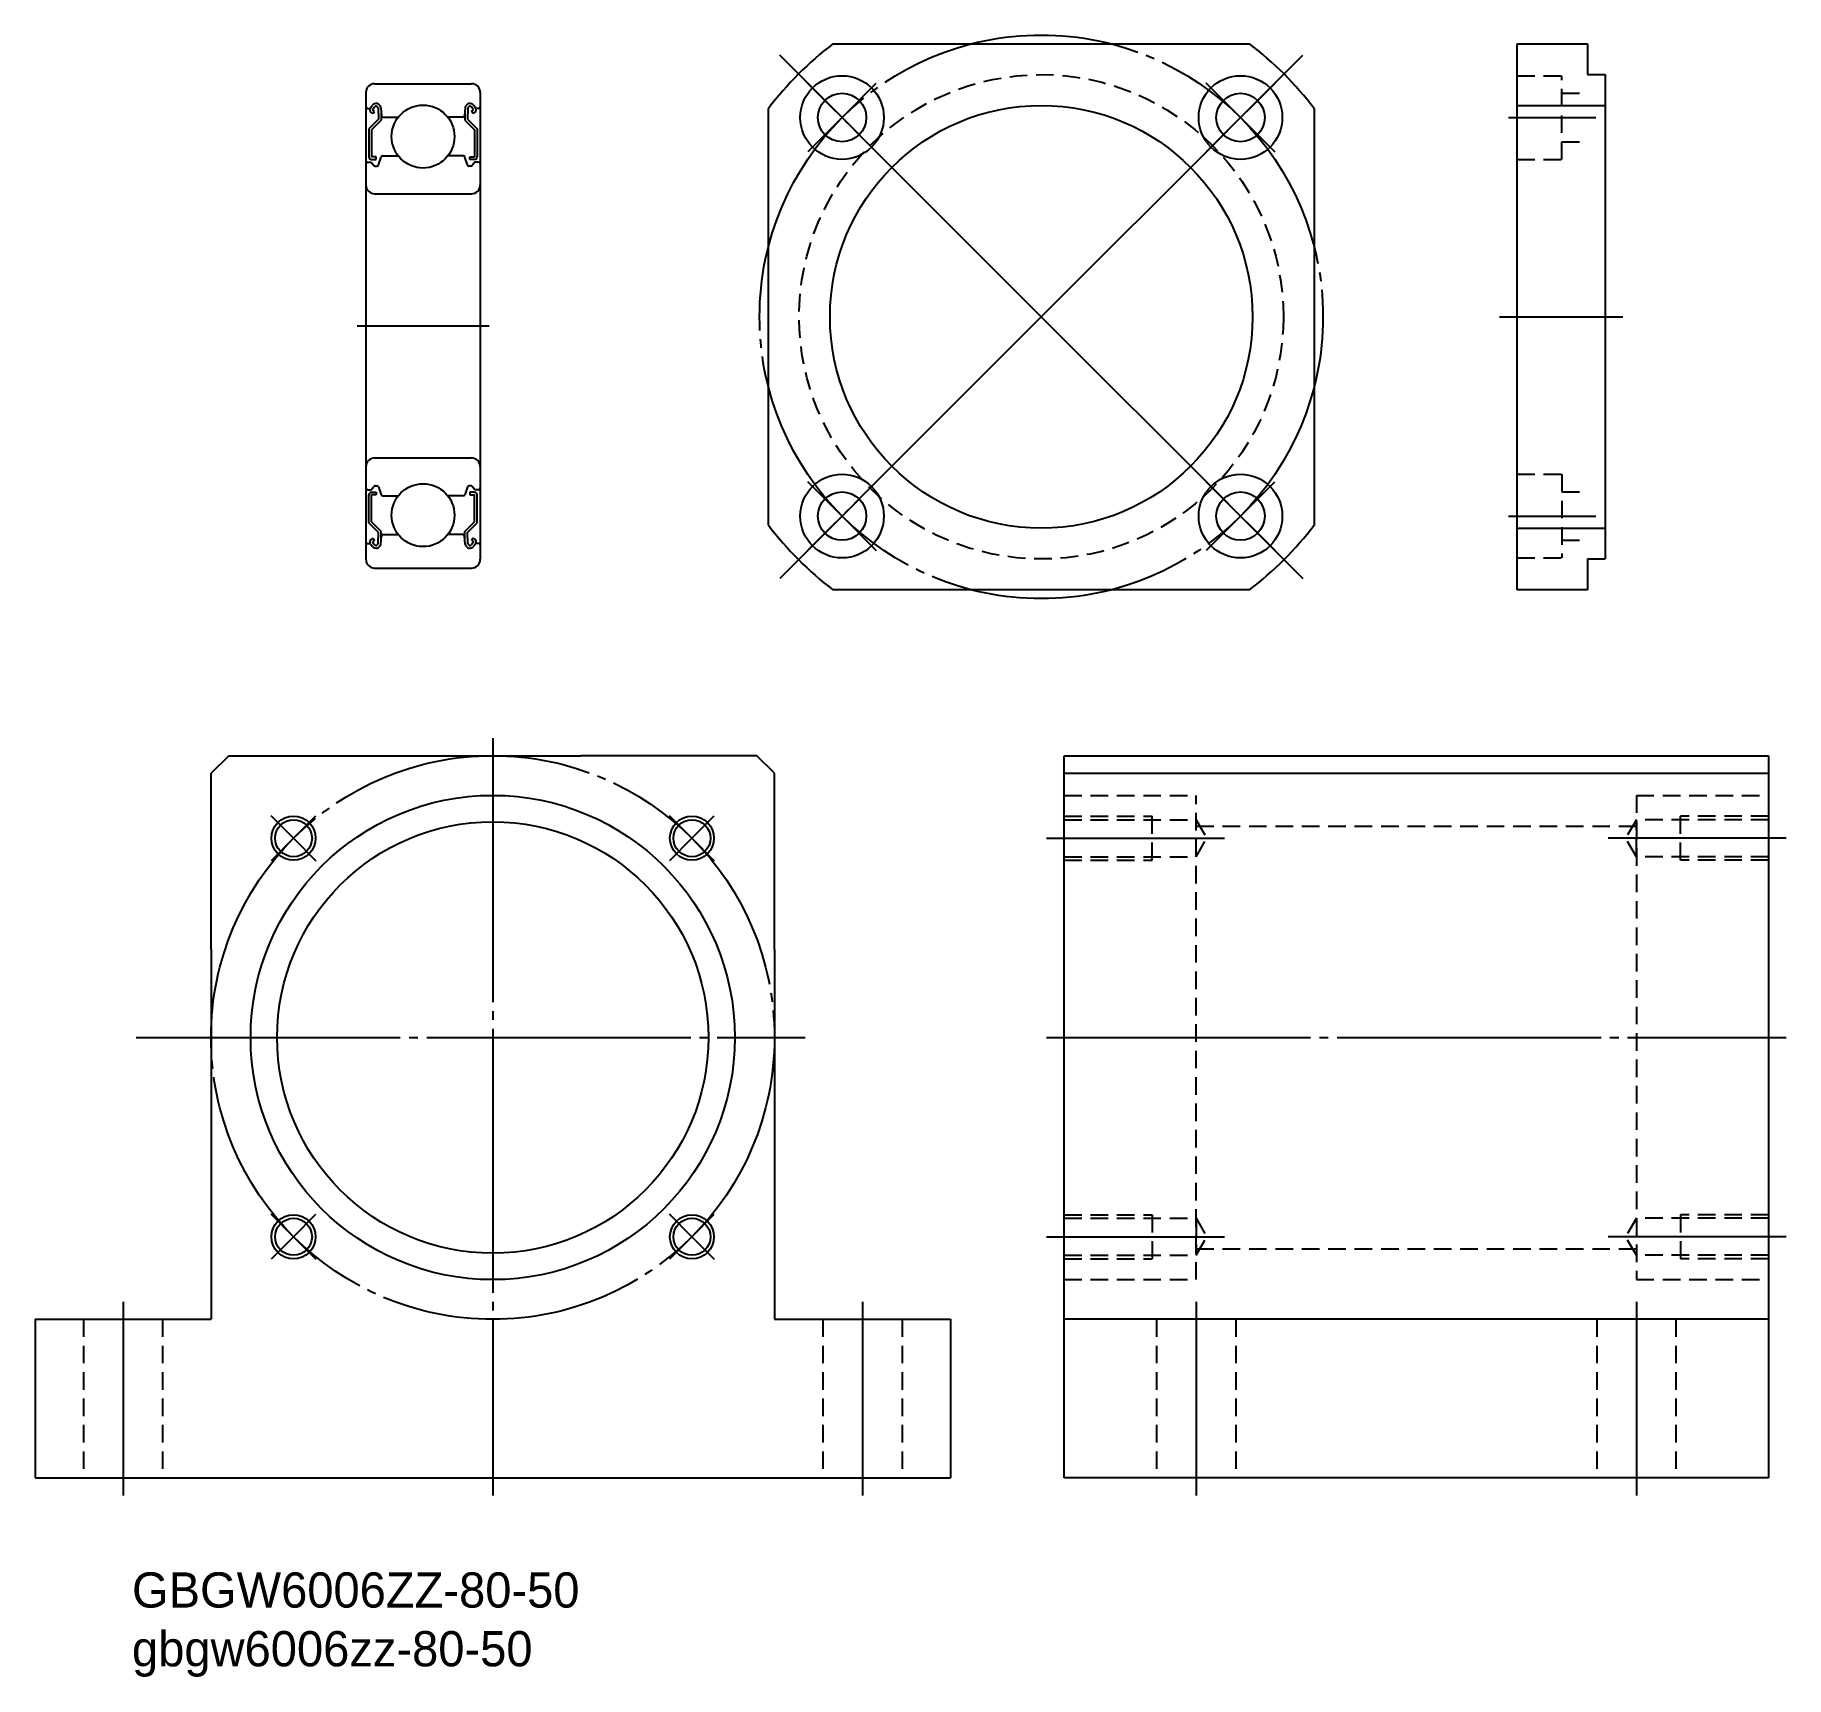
# Model space of a CAD drawing. Extents: x -146 to 53, y -55 to 132.
import ezdxf

# ---------------------------------------------------------------- set-up
doc = ezdxf.new("R2010")
doc.units = 0
doc.linetypes.add('CENTER', pattern=[33, 30, -1, 1, -1])
doc.linetypes.add('DASHED', pattern=[3, 2, -1])
doc.layers.get('0').update_dxf_attribs({"linetype": 'CONTINUOUS'})
doc.layers.add('CENTER', color=1, linetype='CENTER')

# ---------------------------------------------------------------- blocks, each defined once
blk = doc.blocks.new('*U2')
at = {"color": 7, "linetype": 'CONTINUOUS'}
for s, p in [('GBGW6006ZZ-80-50', (-134.62, -46.68)), ('gbgw6006zz-80-50', (-134.62, -53.35))]:
    blk.add_text(s, height=4, dxfattribs=at).set_placement(p)

msp = doc.modelspace()

# ---------------------------------------------------------------- linework, layer by layer
at = {"color": 7, "linetype": 'CONTINUOUS'}
for p, q in [((-54.99, 130.9), (-7.67, 130.9)), ((22.72, 68.9), (22.72, 130.9)), ((22.72, 130.9), (30.72, 130.9)), ((30.72, 130.9), (30.72, 127.4)), ((30.72, 127.4), (32.72, 127.4)), ((32.72, 127.4), (32.72, 72.4)), ((-62.33, 76.24), (-62.33, 123.56)), ((-0.33, 123.56), (-0.33, 76.24)), ((22.72, 123.9), (32.72, 123.9)), ((22.72, 75.9), (32.72, 75.9)), ((30.72, 72.4), (32.72, 72.4)), ((30.72, 72.4), (30.72, 68.9)), ((-7.67, 68.9), (-54.99, 68.9)), ((30.72, 68.9), (22.72, 68.9)), ((-123.64, 50.06), (-125.64, 48.06)), ((-123.64, 50.06), (-103.64, 50.06)), ((-103.64, 50.06), (-83.64, 50.06)), ((-63.64, 50.06), (-83.64, 50.06)), ((-61.64, 48.06), (-63.64, 50.06)), ((-28.73, 50.06), (51.27, 50.06)), ((-28.73, -31.94), (-28.73, 50.06)), ((-28.73, -31.94), (-28.73, 50.06)), ((51.27, 50.06), (51.27, -31.94)), ((-125.64, 28.06), (-125.64, 48.06)), ((-61.64, 28.06), (-61.64, 48.06)), ((-28.73, 48.06), (51.27, 48.06)), ((-125.64, 28.06), (-125.64, -13.94)), ((-61.64, 28.06), (-61.64, -13.94)), ((-145.64, -13.94), (-145.64, -31.94)), ((-145.64, -13.94), (-125.64, -13.94)), ((-61.64, -13.94), (-41.64, -13.94)), ((-41.64, -13.94), (-41.64, -31.94)), ((51.27, -13.94), (-28.73, -13.94)), ((-145.64, -31.94), (-41.64, -31.94)), ((51.27, -31.94), (-28.73, -31.94))]:
    msp.add_line(p, q, dxfattribs=at)
for p, q in [((-108.06, 125.37), (-108.06, 72.37)), ((-107.06, 126.37), (-96.06, 126.37)), ((-95.06, 125.37), (-95.06, 72.37)), ((-107.86, 123.57), (-107.56, 123.57)), ((-107.56, 123.57), (-107.33, 123.9)), ((-107.32, 123.4), (-107.09, 123.73)), ((-107.07, 123.23), (-107.32, 123.4)), ((-106.67, 123.61), (-106.62, 122.35)), ((-106.37, 123.65), (-106.29, 122.76)), ((-96.76, 123.65), (-96.84, 122.76)), ((-96.46, 123.61), (-96.51, 122.35)), ((-96.06, 123.23), (-95.81, 123.4)), ((-95.81, 123.4), (-96.04, 123.73)), ((-95.56, 123.57), (-95.8, 123.9)), ((-95.26, 123.57), (-95.56, 123.57)), ((-106.62, 122.35), (-107.72, 121.25)), ((-107.25, 122.98), (-107.49, 123.15)), ((-106.32, 122.22), (-107.42, 121.12)), ((-107.25, 122.98), (-107.07, 123.23)), ((-106.32, 123.09), (-106.32, 122.22)), ((-106.09, 122.57), (-104.38, 122.57)), ((-97.04, 122.57), (-98.75, 122.57)), ((-96.81, 123.09), (-96.81, 122.22)), ((-96.81, 122.22), (-95.71, 121.12)), ((-96.51, 122.35), (-95.41, 121.25)), ((-95.88, 122.98), (-96.06, 123.23)), ((-95.88, 122.98), (-95.64, 123.15)), ((-107.72, 121.25), (-107.72, 118.07)), ((-107.42, 121.12), (-107.42, 118.07)), ((-95.71, 121.12), (-95.71, 118.07)), ((-95.41, 121.25), (-95.41, 118.07)), ((-107.86, 117.47), (-107.46, 117.47)), ((-107.46, 117.47), (-107.15, 117.09)), ((-106.9, 118.07), (-107.42, 118.07)), ((-107.42, 117.77), (-106.9, 117.77)), ((-106.9, 117.77), (-106.9, 118.07)), ((-106.63, 117.15), (-106.31, 118.04)), ((-106.12, 118.17), (-104.38, 118.17)), ((-97.01, 118.17), (-98.75, 118.17)), ((-96.5, 117.15), (-96.82, 118.04)), ((-96.23, 118.07), (-95.71, 118.07)), ((-96.23, 117.77), (-96.23, 118.07)), ((-95.71, 117.77), (-96.23, 117.77)), ((-95.66, 117.47), (-95.98, 117.09)), ((-95.26, 117.47), (-95.66, 117.47)), ((-106.99, 117.02), (-106.82, 117.02)), ((-96.14, 117.02), (-96.31, 117.02)), ((-107.06, 113.87), (-96.06, 113.87)), ((-107.06, 83.87), (-96.06, 83.87)), ((-107.86, 80.27), (-107.46, 80.27)), ((-107.72, 76.5), (-107.72, 79.67)), ((-107.46, 80.27), (-107.15, 80.65)), ((-107.42, 79.97), (-106.9, 79.97)), ((-106.9, 79.67), (-107.42, 79.67)), ((-107.42, 76.62), (-107.42, 79.67)), ((-106.99, 80.72), (-106.82, 80.72)), ((-106.9, 79.97), (-106.9, 79.67)), ((-106.63, 80.59), (-106.31, 79.7)), ((-106.12, 79.57), (-104.38, 79.57)), ((-97.01, 79.57), (-98.75, 79.57)), ((-96.5, 80.59), (-96.82, 79.7)), ((-96.14, 80.72), (-96.31, 80.72)), ((-95.71, 79.97), (-96.23, 79.97)), ((-96.23, 79.97), (-96.23, 79.67)), ((-96.23, 79.67), (-95.71, 79.67)), ((-95.66, 80.27), (-95.98, 80.65)), ((-95.71, 76.62), (-95.71, 79.67)), ((-95.26, 80.27), (-95.66, 80.27)), ((-95.41, 76.5), (-95.41, 79.67)), ((-106.62, 75.4), (-107.72, 76.5)), ((-106.32, 75.52), (-107.42, 76.62)), ((-96.81, 75.52), (-95.71, 76.62)), ((-96.51, 75.4), (-95.41, 76.5)), ((-107.86, 74.17), (-107.56, 74.17)), ((-107.56, 74.17), (-107.33, 73.84)), ((-107.25, 74.76), (-107.49, 74.59)), ((-107.07, 74.52), (-107.32, 74.35)), ((-107.32, 74.35), (-107.09, 74.02)), ((-107.25, 74.76), (-107.07, 74.52)), ((-106.67, 74.14), (-106.62, 75.4)), ((-106.37, 74.1), (-106.29, 74.99)), ((-106.32, 74.65), (-106.32, 75.52)), ((-106.09, 75.17), (-104.38, 75.17)), ((-97.04, 75.17), (-98.75, 75.17)), ((-96.76, 74.1), (-96.84, 74.99)), ((-96.81, 74.65), (-96.81, 75.52)), ((-96.46, 74.14), (-96.51, 75.4)), ((-95.88, 74.76), (-96.06, 74.52)), ((-96.06, 74.52), (-95.81, 74.35)), ((-95.81, 74.35), (-96.04, 74.02)), ((-95.88, 74.76), (-95.64, 74.59)), ((-95.56, 74.17), (-95.8, 73.84)), ((-95.26, 74.17), (-95.56, 74.17)), ((-107.06, 71.37), (-96.06, 71.37)), ((-104.01, 71.37), (-104.01, 71.37)), ((-101.56, 71.37), (-101.56, 71.37))]:
    msp.add_line(p, q)
at = {"color": 3, "linetype": 'DASHED'}
for p, q in [((22.72, 127.28), (27.82, 127.28)), ((27.82, 117.78), (27.82, 127.28)), ((27.82, 125.28), (30.72, 125.28)), ((27.82, 119.78), (30.72, 119.78)), ((22.72, 117.78), (27.82, 117.78)), ((22.72, 82.02), (27.82, 82.02)), ((27.82, 82.02), (27.82, 72.52)), ((27.82, 80.02), (30.72, 80.02)), ((27.82, 74.52), (30.72, 74.52)), ((22.72, 72.52), (27.82, 72.52)), ((-28.73, 45.56), (-13.73, 45.56)), ((-13.73, -9.44), (-13.73, 45.56)), ((36.27, 45.56), (51.27, 45.56)), ((36.27, 45.56), (36.27, -9.44)), ((-28.73, 43.19), (-18.73, 43.19)), ((-28.73, 42.79), (-13.73, 42.79)), ((-18.73, 38.19), (-18.73, 43.19)), ((-13.73, 38.59), (-13.73, 42.79)), ((-13.73, 42.79), (-12.52, 40.69)), ((-13.73, 42.06), (36.27, 42.06)), ((36.27, 42.79), (35.06, 40.69)), ((36.27, 38.59), (36.27, 42.79)), ((51.27, 42.79), (36.27, 42.79)), ((41.27, 38.19), (41.27, 43.19)), ((51.27, 43.19), (41.27, 43.19)), ((-13.73, 38.59), (-12.52, 40.69)), ((36.27, 38.59), (35.06, 40.69)), ((-28.73, 38.59), (-13.73, 38.59)), ((-28.73, 38.19), (-18.73, 38.19)), ((51.27, 38.59), (36.27, 38.59)), ((51.27, 38.19), (41.27, 38.19)), ((-28.73, -2.07), (-18.73, -2.07)), ((-28.73, -2.47), (-13.73, -2.47)), ((-18.73, -2.07), (-18.73, -7.07)), ((-13.73, -2.47), (-13.73, -6.67)), ((-13.73, -2.47), (-12.52, -4.57)), ((36.27, -2.47), (35.06, -4.57)), ((36.27, -2.47), (36.27, -6.67)), ((51.27, -2.47), (36.27, -2.47)), ((41.27, -2.07), (41.27, -7.07)), ((51.27, -2.07), (41.27, -2.07)), ((-13.73, -6.67), (-12.52, -4.57)), ((-13.73, -5.94), (36.27, -5.94)), ((36.27, -6.67), (35.06, -4.57)), ((-28.73, -6.67), (-13.73, -6.67)), ((-28.73, -7.07), (-18.73, -7.07)), ((51.27, -6.67), (36.27, -6.67)), ((51.27, -7.07), (41.27, -7.07)), ((-28.73, -9.44), (-13.73, -9.44)), ((36.27, -9.44), (51.27, -9.44)), ((-140.14, -13.94), (-140.14, -31.94)), ((-131.14, -13.94), (-131.14, -31.94)), ((-56.14, -13.94), (-56.14, -31.94)), ((-47.14, -13.94), (-47.14, -31.94)), ((-18.23, -13.94), (-18.23, -31.94)), ((-9.23, -13.94), (-9.23, -31.94)), ((31.77, -13.94), (31.77, -31.94)), ((40.77, -13.94), (40.77, -31.94))]:
    msp.add_line(p, q, dxfattribs=at)
msp.add_circle((-31.33, 99.9), 27.5, dxfattribs=at)
at = {"color": 7, "linetype": 'CONTINUOUS'}
for centre, radius in [((-53.96, 122.53), 4.75), ((-8.7, 122.53), 4.75), ((-53.96, 122.53), 2.75), ((-31.33, 99.9), 24), ((-8.7, 122.53), 2.75), ((-53.96, 77.27), 4.75), ((-8.7, 77.27), 4.75), ((-53.96, 77.27), 2.75), ((-8.7, 77.27), 2.75), ((-93.64, 18.06), 27.5), ((-116.27, 40.69), 2.1), ((-93.64, 18.06), 24.5), ((-71.01, 40.69), 2.1), ((-116.27, -4.57), 2.1), ((-71.01, -4.57), 2.1)]:
    msp.add_circle(centre, radius, dxfattribs=at)
for centre in [(-101.56, 120.37), (-101.56, 77.37)]:
    msp.add_circle(centre, 3.57)
at = {"color": 3, "linetype": 'CONTINUOUS'}
for centre in [(-116.27, 40.69), (-71.01, 40.69), (-116.27, -4.57), (-71.01, -4.57)]:
    msp.add_circle(centre, 2.5, dxfattribs=at)
at = {"color": 7, "linetype": 'CONTINUOUS'}
for start, end in [(127.3569, 142.6431), (37.3569, 52.6431), (217.3569, 232.6431), (307.3569, 322.6431)]:
    msp.add_arc((-31.33, 99.9), 39, start, end, dxfattribs=at)
for centre, radius, start, end in [((-107.06, 125.37), 1, 90, 180), ((-96.06, 125.37), 1, 0, 90), ((-107.86, 123.77), 0.2, 180, 270), ((-107.32, 123.4), 0.3, 144.9356, 235.0377), ((-106.9, 123.6), 0.53, 5.0651, 144.9356), ((-106.9, 123.6), 0.23, 2.1311, 144.9356), ((-96.23, 123.6), 0.53, 35.0644, 174.9349), ((-96.23, 123.6), 0.23, 35.0644, 177.8689), ((-95.81, 123.4), 0.3, 304.9623, 35.0644), ((-95.26, 123.77), 0.2, 270, 0), ((-106.09, 122.77), 0.2, 185.0651, 270), ((-97.04, 122.77), 0.2, 270, 354.9349), ((-107.86, 117.27), 0.2, 90, 180), ((-107.42, 118.07), 0.3, 180, 270), ((-106.12, 117.97), 0.2, 90, 159.9703), ((-97.01, 117.97), 0.2, 20.0297, 90), ((-95.71, 118.07), 0.3, 270, 0), ((-95.26, 117.27), 0.2, 0, 90), ((-106.99, 117.22), 0.2, 219.9991, 270), ((-106.82, 117.22), 0.2, 270, 339.9703), ((-96.31, 117.22), 0.2, 200.0297, 270), ((-96.14, 117.22), 0.2, 270, 320.0009), ((-107.06, 114.87), 1, 180, 270), ((-96.06, 114.87), 1, 270, 0), ((-107.06, 82.87), 1, 90, 180), ((-96.06, 82.87), 1, 0, 90), ((-107.86, 80.47), 0.2, 180, 270), ((-107.42, 79.67), 0.3, 90, 180), ((-106.99, 80.52), 0.2, 90, 140.0009), ((-106.82, 80.52), 0.2, 20.0297, 90), ((-106.12, 79.77), 0.2, 200.0297, 270), ((-97.01, 79.77), 0.2, 270, 339.9703), ((-96.31, 80.52), 0.2, 90, 159.9703), ((-96.14, 80.52), 0.2, 39.9991, 90), ((-95.71, 79.67), 0.3, 0, 90), ((-95.26, 80.47), 0.2, 270, 0), ((-107.86, 73.97), 0.2, 90, 180), ((-107.32, 74.35), 0.3, 124.9623, 215.0644), ((-106.9, 74.15), 0.53, 215.0644, 354.9349), ((-106.9, 74.15), 0.23, 215.0644, 357.8689), ((-106.09, 74.97), 0.2, 90, 174.9349), ((-97.04, 74.97), 0.2, 5.0651, 90), ((-96.23, 74.15), 0.53, 185.0651, 324.9356), ((-96.23, 74.15), 0.23, 182.1311, 324.9356), ((-95.81, 74.35), 0.3, 324.9356, 55.0377), ((-95.26, 73.97), 0.2, 0, 90), ((-107.06, 72.37), 1, 180, 270), ((-96.06, 72.37), 1, 270, 0)]:
    msp.add_arc(centre, radius, start, end)
at = {"layer": 'CENTER', "color": 1, "linetype": 'CENTER'}
for p, q in [((-31.33, 99.9), (-61.03, 129.6)), ((-31.33, 99.9), (-1.63, 129.6)), ((-53.96, 122.53), (-57.85, 126.42)), ((-53.96, 122.53), (-50.07, 126.42)), ((-8.7, 122.53), (-12.59, 126.42)), ((-8.7, 122.53), (-4.81, 126.42)), ((-53.96, 122.53), (-57.85, 118.64)), ((-53.96, 122.53), (-50.07, 118.64)), ((-8.7, 122.53), (-12.59, 118.64)), ((-8.7, 122.53), (-4.81, 118.64)), ((21.76, 122.53), (31.68, 122.53)), ((-31.33, 99.9), (-61.03, 70.2)), ((-31.33, 99.9), (-1.63, 70.2)), ((20.72, 99.9), (34.72, 99.9)), ((-109.06, 98.87), (-94.06, 98.87)), ((-53.96, 77.27), (-57.85, 81.16)), ((-53.96, 77.27), (-50.07, 81.16)), ((-8.7, 77.27), (-12.59, 81.16)), ((-8.7, 77.27), (-4.81, 81.16)), ((-53.96, 77.27), (-57.85, 73.38)), ((-53.96, 77.27), (-50.07, 73.38)), ((-8.7, 77.27), (-12.59, 73.38)), ((-8.7, 77.27), (-4.81, 73.38)), ((21.76, 77.27), (31.68, 77.27)), ((-93.64, 52.06), (-93.64, -33.94)), ((-116.27, 40.69), (-118.81, 43.23)), ((-116.27, 40.69), (-113.72, 43.23)), ((-71.01, 40.69), (-73.56, 43.23)), ((-71.01, 40.69), (-68.47, 43.23)), ((-116.27, 40.69), (-118.81, 38.14)), ((-116.27, 40.69), (-113.72, 38.14)), ((-71.01, 40.69), (-73.56, 38.14)), ((-71.01, 40.69), (-68.47, 38.14)), ((-30.73, 40.69), (-10.52, 40.69)), ((53.27, 40.69), (33.06, 40.69)), ((-134.14, 18.06), (-58.14, 18.06)), ((-30.73, 18.06), (53.27, 18.06)), ((-116.27, -4.57), (-118.81, -2.02)), ((-116.27, -4.57), (-113.72, -2.02)), ((-71.01, -4.57), (-73.56, -2.02)), ((-71.01, -4.57), (-68.47, -2.02)), ((-116.27, -4.57), (-118.81, -7.11)), ((-116.27, -4.57), (-113.72, -7.11)), ((-71.01, -4.57), (-73.56, -7.11)), ((-71.01, -4.57), (-68.47, -7.11)), ((-30.73, -4.57), (-10.52, -4.57)), ((53.27, -4.57), (33.06, -4.57)), ((-135.64, -11.94), (-135.64, -33.94)), ((-51.64, -11.94), (-51.64, -33.94)), ((-13.73, -11.94), (-13.73, -33.94)), ((36.27, -11.94), (36.27, -33.94))]:
    msp.add_line(p, q, dxfattribs=at)
for centre in [(-31.33, 99.9), (-93.64, 18.06)]:
    msp.add_circle(centre, 32, dxfattribs=at)

# ---------------------------------------------------------------- block references
at = {"color": 7, "linetype": 'CONTINUOUS'}
msp.add_blockref('*U2', (0, 0), dxfattribs=at)

doc.saveas('drawing.dxf')
